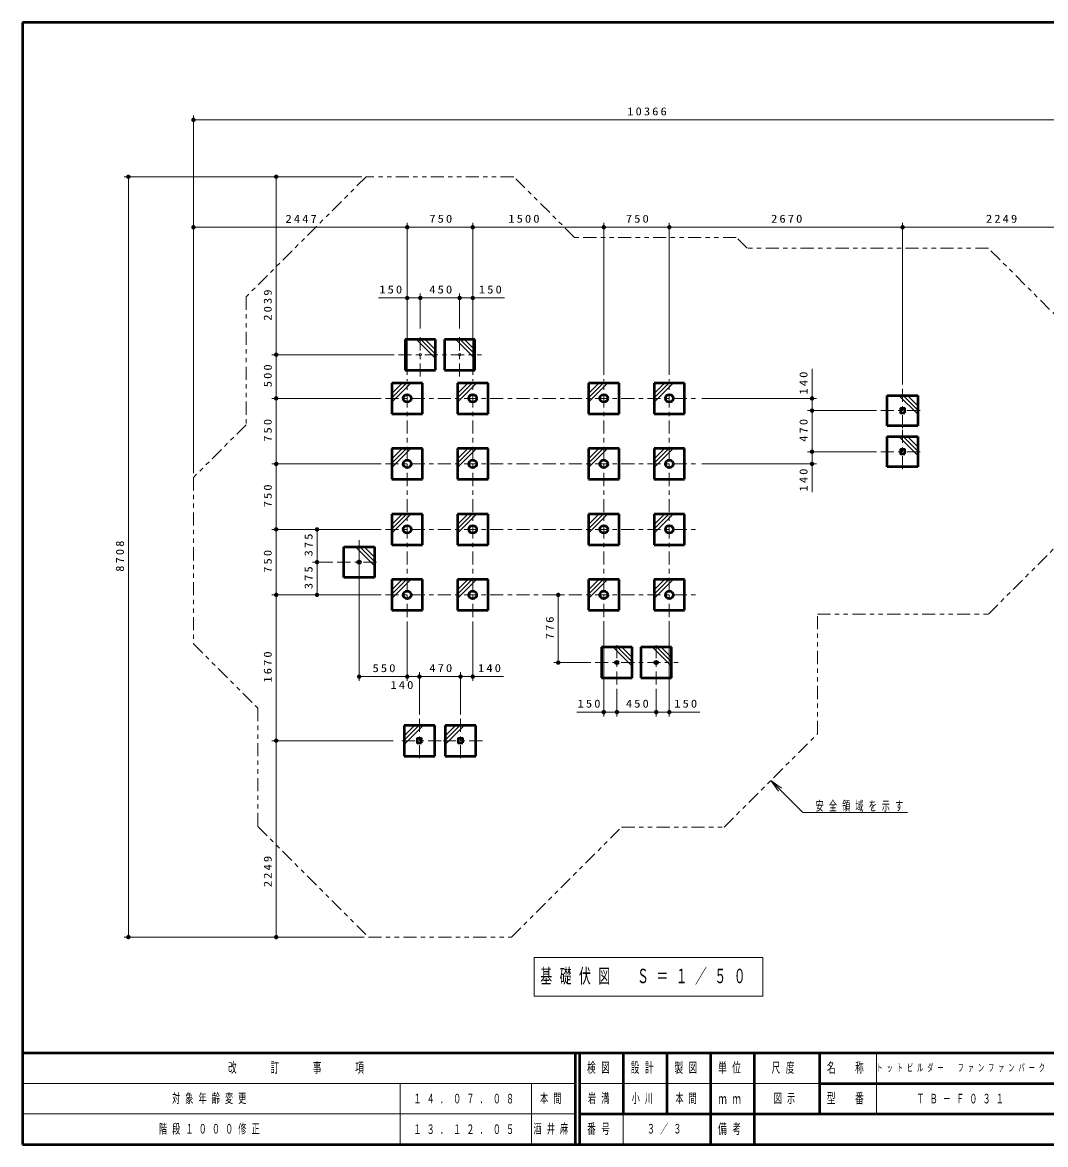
# Model space of a CAD drawing. Units: millimetres on the paper, scale 1:50. Extents: x -365 to 0, y -594 to 257.
# Drawn here: x -365 to -130.8, y -594 to -337 of the extents above; entities that cross this region are included whole.
import ezdxf

# ---------------------------------------------------------------- set-up
doc = ezdxf.new("R2010")
doc.units = ezdxf.units.MM
doc.linetypes.add('USER2', pattern=[6, 3, -1, 1, -1])
doc.linetypes.add('USER3', pattern=[8, 3, -1, 1, -1, 1, -1])
doc.layers.add('LY_1', color=140, linetype='Continuous', lineweight=50)
doc.styles.add('ＭＳ ゴシック', font='')
doc.styles.get('ＭＳ ゴシック').set_extended_font_data('MS Gothic')

# ---------------------------------------------------------------- blocks, each defined once
blk = doc.blocks.new('filled_dot')
at = {"color": 0, "linetype": 'Continuous', "lineweight": -2, "const_width": 1.25}
blk.add_lwpolyline([(-0.625, 0, 1), (0.625, 0, 1)], format="xyb", close=True, dxfattribs=at)

msp = doc.modelspace()

# ---------------------------------------------------------------- linework, layer by layer
at = {"layer": 'LY_1', "color": 7}
for p, q in [((0, -337), (-365, -337)), ((-365, -337), (-365, -594)), ((-365, -573), (0, -573)), ((-365, -594), (0, -594))]:
    msp.add_line(p, q, dxfattribs=at)
at = {"layer": 'LY_1', "color": 7, "lineweight": 13}
for p, q in [((-325.856, -440.203), (-325.856, -358.311)), ((-325.856, -359.311), (-118.536, -359.311)), ((-287.304, -372.337), (-341.741, -372.337)), ((-340.741, -546.489), (-340.741, -372.337)), ((-287.304, -372.337), (-307.913, -372.337)), ((-306.913, -413.109), (-306.913, -372.337)), ((-325.856, -440.203), (-325.856, -382.897)), ((-276.916, -417.672), (-276.916, -382.897)), ((-276.916, -417.672), (-276.916, -382.897)), ((-261.916, -417.672), (-261.916, -382.897)), ((-231.916, -417.672), (-231.916, -382.897)), ((-216.916, -417.672), (-216.916, -382.897)), ((-163.516, -419.909), (-163.516, -382.897)), ((-163.516, -419.909), (-163.516, -382.897)), ((-325.856, -383.897), (-276.916, -383.897)), ((-276.916, -383.897), (-261.916, -383.897)), ((-261.916, -383.897), (-231.916, -383.897)), ((-231.916, -383.897), (-216.916, -383.897)), ((-216.916, -383.897), (-163.516, -383.897)), ((-163.516, -383.897), (-118.536, -383.897)), ((-283.454, -400.109), (-273.916, -400.109)), ((-276.916, -416.667), (-276.916, -399.109)), ((-273.916, -407.109), (-273.916, -399.109)), ((-273.916, -400.109), (-264.916, -400.109)), ((-264.916, -407.109), (-264.916, -399.109)), ((-264.916, -400.109), (-254.65, -400.109)), ((-261.916, -416.667), (-261.916, -399.109)), ((-274.76, -409.609), (-270.416, -413.953)), ((-273.77, -409.609), (-270.416, -412.963)), ((-272.78, -409.609), (-270.416, -411.973)), ((-265.76, -409.609), (-261.416, -413.953)), ((-264.77, -409.609), (-261.416, -412.963)), ((-263.78, -409.609), (-261.416, -411.973)), ((-279.916, -413.109), (-307.913, -413.109)), ((-279.916, -413.109), (-307.913, -413.109)), ((-306.913, -423.109), (-306.913, -413.109)), ((-184.249, -416.364), (-184.249, -425.909)), ((-280.416, -421.973), (-278.052, -419.609)), ((-280.416, -422.963), (-277.062, -419.609)), ((-280.416, -423.953), (-276.072, -419.609)), ((-265.416, -421.973), (-263.052, -419.609)), ((-265.416, -422.963), (-262.062, -419.609)), ((-265.416, -423.953), (-261.072, -419.609)), ((-235.416, -421.973), (-233.052, -419.609)), ((-235.416, -422.963), (-232.062, -419.609)), ((-235.416, -423.953), (-231.072, -419.609)), ((-220.416, -421.973), (-218.052, -419.609)), ((-220.416, -422.963), (-217.062, -419.609)), ((-220.416, -423.953), (-216.072, -419.609)), ((-282.916, -423.109), (-307.913, -423.109)), ((-306.913, -438.109), (-306.913, -423.109)), ((-209.436, -423.109), (-183.249, -423.109)), ((-160.016, -426.753), (-164.36, -422.409)), ((-160.016, -425.763), (-163.37, -422.409)), ((-160.016, -424.773), (-162.38, -422.409)), ((-169.516, -425.909), (-185.249, -425.909)), ((-169.516, -425.909), (-185.249, -425.909)), ((-184.249, -435.309), (-184.249, -425.909)), ((-160.016, -436.153), (-164.36, -431.809)), ((-160.016, -435.163), (-163.37, -431.809)), ((-160.016, -434.173), (-162.38, -431.809)), ((-280.416, -436.973), (-278.052, -434.609)), ((-280.416, -437.963), (-277.062, -434.609)), ((-280.416, -438.953), (-276.072, -434.609)), ((-265.416, -436.973), (-263.052, -434.609)), ((-265.416, -437.963), (-262.062, -434.609)), ((-265.416, -438.953), (-261.072, -434.609)), ((-235.416, -436.973), (-233.052, -434.609)), ((-235.416, -437.963), (-232.062, -434.609)), ((-235.416, -438.953), (-231.072, -434.609)), ((-220.416, -436.973), (-218.052, -434.609)), ((-220.416, -437.963), (-217.062, -434.609)), ((-220.416, -438.953), (-216.072, -434.609)), ((-169.516, -435.309), (-185.249, -435.309)), ((-169.516, -435.309), (-185.249, -435.309)), ((-184.249, -444.574), (-184.249, -435.309)), ((-282.916, -438.109), (-307.913, -438.109)), ((-306.913, -453.109), (-306.913, -438.109)), ((-209.436, -438.109), (-183.249, -438.109)), ((-280.416, -451.973), (-278.052, -449.609)), ((-280.416, -452.963), (-277.062, -449.609)), ((-280.416, -453.953), (-276.072, -449.609)), ((-265.416, -451.973), (-263.052, -449.609)), ((-265.416, -452.963), (-262.062, -449.609)), ((-265.416, -453.953), (-261.072, -449.609)), ((-235.416, -451.973), (-233.052, -449.609)), ((-235.416, -452.963), (-232.062, -449.609)), ((-235.416, -453.953), (-231.072, -449.609)), ((-220.416, -451.973), (-218.052, -449.609)), ((-220.416, -452.963), (-217.062, -449.609)), ((-220.416, -453.953), (-216.072, -449.609)), ((-282.916, -453.109), (-307.913, -453.109)), ((-306.913, -468.109), (-306.913, -453.109)), ((-282.996, -453.109), (-298.568, -453.109)), ((-297.568, -460.609), (-297.568, -453.109)), ((-284.416, -461.453), (-288.76, -457.109)), ((-287.916, -456.609), (-287.916, -487.821)), ((-284.416, -460.463), (-287.77, -457.109)), ((-284.416, -459.473), (-286.78, -457.109)), ((-293.916, -460.609), (-298.568, -460.609)), ((-297.568, -468.109), (-297.568, -460.609)), ((-280.416, -466.973), (-278.052, -464.609)), ((-280.416, -467.963), (-277.062, -464.609)), ((-280.416, -468.953), (-276.072, -464.609)), ((-265.416, -466.973), (-263.052, -464.609)), ((-265.416, -467.963), (-262.062, -464.609)), ((-265.416, -468.953), (-261.072, -464.609)), ((-235.416, -466.973), (-233.052, -464.609)), ((-235.416, -467.963), (-232.062, -464.609)), ((-235.416, -468.953), (-231.072, -464.609)), ((-220.416, -466.973), (-218.052, -464.609)), ((-220.416, -467.963), (-217.062, -464.609)), ((-220.416, -468.953), (-216.072, -464.609)), ((-282.916, -468.109), (-307.913, -468.109)), ((-306.913, -501.509), (-306.913, -468.109)), ((-282.996, -468.109), (-298.568, -468.109)), ((-242.341, -483.619), (-242.341, -468.109)), ((-276.916, -474.174), (-276.916, -487.821)), ((-261.916, -474.174), (-261.916, -487.821)), ((-231.916, -474.099), (-231.916, -495.955)), ((-216.916, -474.099), (-216.916, -495.955)), ((-229.76, -480.119), (-225.416, -484.463)), ((-228.77, -480.119), (-225.416, -483.473)), ((-227.78, -480.119), (-225.416, -482.483)), ((-220.76, -480.119), (-216.416, -484.463)), ((-219.77, -480.119), (-216.416, -483.473)), ((-218.78, -480.119), (-216.416, -482.483)), ((-234.916, -483.619), (-243.341, -483.619)), ((-276.916, -486.821), (-287.916, -486.821)), ((-280.897, -486.821), (-274.116, -486.821)), ((-274.116, -495.509), (-274.116, -485.821)), ((-274.116, -495.509), (-274.116, -485.821)), ((-274.116, -486.821), (-264.716, -486.821)), ((-264.716, -495.509), (-264.716, -485.821)), ((-254.845, -486.821), (-264.716, -486.821)), ((-228.916, -489.619), (-228.916, -495.955)), ((-219.916, -489.619), (-219.916, -495.955)), ((-228.916, -494.955), (-238.065, -494.955)), ((-219.916, -494.955), (-228.916, -494.955)), ((-209.925, -494.955), (-219.916, -494.955)), ((-277.616, -500.373), (-275.252, -498.009)), ((-277.616, -501.363), (-274.262, -498.009)), ((-277.616, -502.353), (-273.272, -498.009)), ((-268.216, -500.373), (-265.852, -498.009)), ((-268.216, -501.363), (-264.862, -498.009)), ((-268.216, -502.353), (-263.872, -498.009)), ((-280.116, -501.509), (-307.913, -501.509)), ((-281.116, -501.509), (-307.913, -501.509)), ((-306.913, -546.489), (-306.913, -501.509)), ((-191.917, -513.095), (-193.685, -510.62)), ((-193.685, -510.62), (-191.21, -512.388)), ((-193.685, -510.62), (-191.563, -512.741)), ((-193.685, -510.62), (-186.379, -517.925)), ((-186.379, -517.925), (-162.408, -517.925)), ((-286.793, -546.489), (-341.741, -546.489)), ((-286.793, -546.489), (-307.913, -546.489)), ((-247.846, -551.184), (-247.846, -559.984)), ((-195.546, -551.184), (-247.846, -551.184)), ((-195.546, -559.984), (-195.546, -551.184)), ((-247.846, -559.984), (-195.546, -559.984)), ((-169.5, -573), (-169.5, -587)), ((-365, -580), (-238.5, -580)), ((-278.5, -580), (-278.5, -594)), ((-248.5, -580), (-248.5, -594)), ((-237.5, -580), (-182.5, -580)), ((-365, -587), (-238.5, -587)), ((-227.5, -587), (-227.5, -594))]:
    msp.add_line(p, q, dxfattribs=at)
at = {"layer": 'LY_1', "color": 7, "linetype": 'USER2', "lineweight": 13}
for p, q in [((-273.916, -418.109), (-273.916, -408.109)), ((-264.916, -418.109), (-264.916, -408.109)), ((-278.916, -413.109), (-259.916, -413.109)), ((-276.916, -473.174), (-276.916, -418.672)), ((-261.916, -473.174), (-261.916, -418.672)), ((-231.916, -473.174), (-231.916, -418.672)), ((-216.916, -473.174), (-216.916, -418.672)), ((-163.516, -420.909), (-163.516, -430.909)), ((-281.916, -423.109), (-210.436, -423.109)), ((-168.516, -425.909), (-158.516, -425.909)), ((-163.516, -430.309), (-163.516, -440.309)), ((-168.516, -435.309), (-158.516, -435.309)), ((-281.916, -438.109), (-210.436, -438.109)), ((-281.916, -453.109), (-210.436, -453.109)), ((-287.916, -455.609), (-287.916, -465.609)), ((-292.916, -460.609), (-282.916, -460.609)), ((-281.916, -468.109), (-210.436, -468.109)), ((-228.916, -488.619), (-228.916, -478.619)), ((-219.916, -488.619), (-219.916, -478.619)), ((-233.916, -483.619), (-214.916, -483.619)), ((-274.116, -496.509), (-274.116, -506.509)), ((-264.716, -496.509), (-264.716, -506.509)), ((-269.116, -501.509), (-279.116, -501.509)), ((-259.716, -501.509), (-269.716, -501.509))]:
    msp.add_line(p, q, dxfattribs=at)
at = {"layer": 'LY_1'}
for p, q in [((-277.416, -409.609), (-277.416, -416.609)), ((-270.416, -409.609), (-277.416, -409.609)), ((-270.416, -416.609), (-270.416, -409.609)), ((-268.416, -409.609), (-268.416, -416.609)), ((-261.416, -409.609), (-268.416, -409.609)), ((-261.416, -416.609), (-261.416, -409.609)), ((-277.416, -416.609), (-270.416, -416.609)), ((-268.416, -416.609), (-261.416, -416.609)), ((-280.416, -419.609), (-280.416, -426.609)), ((-273.416, -419.609), (-280.416, -419.609)), ((-273.416, -426.609), (-273.416, -419.609)), ((-265.416, -419.609), (-265.416, -426.609)), ((-258.416, -419.609), (-265.416, -419.609)), ((-258.416, -426.609), (-258.416, -419.609)), ((-235.416, -419.609), (-235.416, -426.609)), ((-228.416, -419.609), (-235.416, -419.609)), ((-228.416, -426.609), (-228.416, -419.609)), ((-220.416, -419.609), (-220.416, -426.609)), ((-213.416, -419.609), (-220.416, -419.609)), ((-213.416, -426.609), (-213.416, -419.609)), ((-167.016, -429.409), (-167.016, -422.409)), ((-167.016, -422.409), (-160.016, -422.409)), ((-160.016, -422.409), (-160.016, -429.409)), ((-280.416, -426.609), (-273.416, -426.609)), ((-265.416, -426.609), (-258.416, -426.609)), ((-235.416, -426.609), (-228.416, -426.609)), ((-220.416, -426.609), (-213.416, -426.609)), ((-160.016, -429.409), (-167.016, -429.409)), ((-167.016, -438.809), (-167.016, -431.809)), ((-167.016, -431.809), (-160.016, -431.809)), ((-160.016, -431.809), (-160.016, -438.809)), ((-280.416, -434.609), (-280.416, -441.609)), ((-273.416, -434.609), (-280.416, -434.609)), ((-273.416, -441.609), (-273.416, -434.609)), ((-265.416, -434.609), (-265.416, -441.609)), ((-258.416, -434.609), (-265.416, -434.609)), ((-258.416, -441.609), (-258.416, -434.609)), ((-235.416, -434.609), (-235.416, -441.609)), ((-228.416, -434.609), (-235.416, -434.609)), ((-228.416, -441.609), (-228.416, -434.609)), ((-220.416, -434.609), (-220.416, -441.609)), ((-213.416, -434.609), (-220.416, -434.609)), ((-213.416, -441.609), (-213.416, -434.609)), ((-160.016, -438.809), (-167.016, -438.809)), ((-280.416, -441.609), (-273.416, -441.609)), ((-265.416, -441.609), (-258.416, -441.609)), ((-235.416, -441.609), (-228.416, -441.609)), ((-220.416, -441.609), (-213.416, -441.609)), ((-280.416, -449.609), (-280.416, -456.609)), ((-273.416, -449.609), (-280.416, -449.609)), ((-273.416, -456.609), (-273.416, -449.609)), ((-265.416, -449.609), (-265.416, -456.609)), ((-258.416, -449.609), (-265.416, -449.609)), ((-258.416, -456.609), (-258.416, -449.609)), ((-235.416, -449.609), (-235.416, -456.609)), ((-228.416, -449.609), (-235.416, -449.609)), ((-228.416, -456.609), (-228.416, -449.609)), ((-220.416, -449.609), (-220.416, -456.609)), ((-213.416, -449.609), (-220.416, -449.609)), ((-213.416, -456.609), (-213.416, -449.609)), ((-291.416, -464.109), (-291.416, -457.109)), ((-291.416, -457.109), (-284.416, -457.109)), ((-284.416, -457.109), (-284.416, -464.109)), ((-280.416, -456.609), (-273.416, -456.609)), ((-265.416, -456.609), (-258.416, -456.609)), ((-235.416, -456.609), (-228.416, -456.609)), ((-220.416, -456.609), (-213.416, -456.609)), ((-284.416, -464.109), (-291.416, -464.109)), ((-280.416, -464.609), (-280.416, -471.609)), ((-273.416, -464.609), (-280.416, -464.609)), ((-273.416, -471.609), (-273.416, -464.609)), ((-265.416, -464.609), (-265.416, -471.609)), ((-258.416, -464.609), (-265.416, -464.609)), ((-258.416, -471.609), (-258.416, -464.609)), ((-235.416, -464.609), (-235.416, -471.609)), ((-228.416, -464.609), (-235.416, -464.609)), ((-228.416, -471.609), (-228.416, -464.609)), ((-220.416, -464.609), (-220.416, -471.609)), ((-213.416, -464.609), (-220.416, -464.609)), ((-213.416, -471.609), (-213.416, -464.609)), ((-280.416, -471.609), (-273.416, -471.609)), ((-265.416, -471.609), (-258.416, -471.609)), ((-235.416, -471.609), (-228.416, -471.609)), ((-220.416, -471.609), (-213.416, -471.609)), ((-232.416, -480.119), (-232.416, -487.119)), ((-225.416, -480.119), (-232.416, -480.119)), ((-225.416, -487.119), (-225.416, -480.119)), ((-223.416, -480.119), (-223.416, -487.119)), ((-216.416, -480.119), (-223.416, -480.119)), ((-216.416, -487.119), (-216.416, -480.119)), ((-232.416, -487.119), (-225.416, -487.119)), ((-223.416, -487.119), (-216.416, -487.119)), ((-277.616, -498.009), (-277.616, -505.009)), ((-270.616, -498.009), (-277.616, -498.009)), ((-270.616, -505.009), (-270.616, -498.009)), ((-268.216, -498.009), (-268.216, -505.009)), ((-261.216, -498.009), (-268.216, -498.009)), ((-261.216, -505.009), (-261.216, -498.009)), ((-277.616, -505.009), (-270.616, -505.009)), ((-268.216, -505.009), (-261.216, -505.009)), ((-238.5, -573), (-238.5, -594)), ((-237.5, -573), (-237.5, -594)), ((-227.5, -573), (-227.5, -587)), ((-217.5, -573), (-217.5, -587)), ((-207.5, -573), (-207.5, -594)), ((-197.5, -573), (-197.5, -587)), ((-182.5, -573), (-182.5, -587)), ((-182.5, -580), (-70, -580)), ((-237.5, -587), (0, -587)), ((-197.5, -587), (-197.5, -594))]:
    msp.add_line(p, q, dxfattribs=at)
at = {"layer": 'LY_1', "color": 7, "linetype": 'USER3', "lineweight": 13}
msp.add_lwpolyline([(-118.536, -447.187), (-118.536, -414.032), (-143.858, -388.709), (-199.131, -388.709), (-201.622, -386.218), (-238.646, -386.218), (-252.527, -372.337), (-286.304, -372.337), (-313.807, -399.84), (-313.807, -429.153), (-325.856, -441.203), (-325.856, -479.314), (-311.116, -494.055), (-311.116, -521.167), (-285.793, -546.489), (-253.038, -546.489), (-227.835, -521.286), (-204.351, -521.286), (-183.019, -499.954), (-183.019, -472.509), (-143.858, -472.509)], close=True, dxfattribs=at)
at = {"layer": 'LY_1'}
for points in [[(-163.016, -426.409), (-163.016, -425.409), (-164.016, -425.409), (-164.016, -426.409)], [(-163.016, -435.809), (-163.016, -434.809), (-164.016, -434.809), (-164.016, -435.809)], [(-273.616, -502.009), (-273.616, -501.009), (-274.616, -501.009), (-274.616, -502.009)], [(-264.216, -502.009), (-264.216, -501.009), (-265.216, -501.009), (-265.216, -502.009)]]:
    msp.add_lwpolyline(points, close=True, dxfattribs=at)
at = {"layer": 'LY_1', "color": 7, "lineweight": 13}
for centre in [(-273.916, -413.109), (-264.916, -413.109)]:
    msp.add_circle(centre, 0.272, dxfattribs=at)
at = {"layer": 'LY_1'}
for centre, radius in [((-276.916, -423.109), 0.891), ((-261.916, -423.109), 0.891), ((-231.916, -423.109), 0.891), ((-216.916, -423.109), 0.891), ((-276.916, -438.109), 0.891), ((-261.916, -438.109), 0.891), ((-231.916, -438.109), 0.891), ((-216.916, -438.109), 0.891), ((-276.916, -453.109), 0.891), ((-261.916, -453.109), 0.891), ((-231.916, -453.109), 0.891), ((-216.916, -453.109), 0.891), ((-287.916, -460.609), 0.34), ((-276.916, -468.109), 0.891), ((-261.916, -468.109), 0.891), ((-231.916, -468.109), 0.891), ((-216.916, -468.109), 0.891), ((-228.916, -483.619), 0.34), ((-219.916, -483.619), 0.34)]:
    msp.add_circle(centre, radius, dxfattribs=at)

# ---------------------------------------------------------------- block references
at = {"layer": 'LY_1', "color": 7, "lineweight": 13, "xscale": 0.4, "yscale": 0.4}
for p in [(-325.856, -359.311), (-325.856, -383.897), (-276.916, -383.897), (-261.916, -383.897), (-231.916, -383.897), (-216.916, -383.897), (-163.516, -383.897), (-276.916, -400.109), (-273.916, -400.109), (-264.916, -400.109), (-287.916, -486.821), (-276.916, -486.821), (-274.116, -486.821), (-264.716, -486.821), (-231.916, -494.955), (-228.916, -494.955), (-219.916, -494.955)]:
    msp.add_blockref('filled_dot', p, dxfattribs=at)
for p, rotation in [((-340.741, -372.337), 270), ((-306.913, -372.337), 270), ((-276.916, -383.897), 180), ((-261.916, -383.897), 180), ((-231.916, -383.897), 180), ((-216.916, -383.897), 180), ((-163.516, -383.897), 180), ((-273.916, -400.109), 180), ((-264.916, -400.109), 180), ((-261.916, -400.109), 180), ((-306.913, -413.109), 90), ((-306.913, -413.109), 270), ((-306.913, -423.109), 90), ((-306.913, -423.109), 270), ((-184.249, -423.109), 270), ((-184.249, -425.909), 270), ((-184.249, -425.909), 90), ((-184.249, -435.309), 270), ((-184.249, -435.309), 90), ((-306.913, -438.109), 90), ((-306.913, -438.109), 270), ((-184.249, -438.109), 90), ((-306.913, -453.109), 90), ((-306.913, -453.109), 270), ((-297.568, -453.109), 270), ((-297.568, -460.609), 90), ((-297.568, -460.609), 270), ((-306.913, -468.109), 90), ((-306.913, -468.109), 270), ((-297.568, -468.109), 90), ((-242.341, -468.109), 270), ((-242.341, -483.619), 90), ((-276.916, -486.821), 180), ((-274.116, -486.821), 180), ((-264.716, -486.821), 180), ((-261.916, -486.821), 180), ((-228.916, -494.955), 180), ((-219.916, -494.955), 180), ((-216.916, -494.955), 180), ((-306.913, -501.509), 270), ((-306.913, -501.509), 90), ((-340.741, -546.489), 90), ((-306.913, -546.489), 90)]:
    msp.add_blockref('filled_dot', p, dxfattribs=dict(at, rotation=rotation))

# ---------------------------------------------------------------- texts
at = {"layer": 'LY_1', "color": 7, "style": 'ＭＳ ゴシック'}
for s, insert, char_height, attachment_point in [('\\T1.33;\\W1.15;10366', (-221.785, -358.311), 1.833, 8), ('\\T1.33;\\W1.15;2447', (-300.969, -382.897), 1.833, 8), ('\\T1.33;\\W1.15;750', (-269, -382.897), 1.833, 8), ('\\T1.33;\\W1.15;1500', (-249.961, -382.897), 1.833, 8), ('\\T1.33;\\W1.15;750', (-224, -382.897), 1.833, 8), ('\\T1.33;\\W1.15;2670', (-189.806, -382.897), 1.833, 8), ('\\T1.33;\\W1.15;2249', (-140.609, -382.897), 1.833, 8), ('\\T1.33;\\W1.15;150', (-280.454, -399.109), 1.833, 8), ('\\T1.33;\\W1.15;450', (-269, -399.109), 1.833, 8), ('\\T1.33;\\W1.15;150', (-257.65, -399.109), 1.833, 8), ('\\T1.33;\\W1.15;550', (-282, -485.821), 1.833, 8), ('\\T1.33;\\W1.15;470', (-269, -485.821), 1.833, 8), ('\\T1.33;\\W1.15;140', (-257.845, -485.821), 1.833, 8), ('\\T1.33;\\W1.15;140', (-277.897, -487.821), 1.833, 2), ('\\T1.33;\\W1.15;150', (-235.065, -493.955), 1.833, 8), ('\\T1.33;\\W1.15;450', (-224, -493.955), 1.833, 8), ('\\T1.33;\\W1.15;150', (-212.925, -493.955), 1.833, 8), ('\\T1.64;\\W0.6;安全領域を示す', (-183.408, -517.775), 2.199, 7), ('\\T1.64;\\W0.6;基礎伏図\u3000Ｓ＝１／５０', (-246.446, -555.584), 3.299, 4), ('\\T1.64;\\W0.6;改\u3000\u3000訂\u3000\u3000事\u3000\u3000項', (-301.75, -576.5), 2.346, 5), ('\\T1.64;\\W0.6;検図', (-232.5, -576.5), 2.346, 5), ('\\T1.64;\\W0.6;設計', (-222.5, -576.5), 2.346, 5), ('\\T1.64;\\W0.6;製図', (-212.5, -576.5), 2.346, 5), ('\\T1.64;\\W0.6;単位', (-202.5, -576.5), 2.346, 5), ('\\T1.64;\\W0.6;尺度', (-190.25, -576.5), 2.346, 5), ('\\T1.64;\\W0.6;名\u3000称', (-176, -576.5), 2.346, 5), ('\\T1.64;\\W0.6;トットビルダー\u3000ファンファンパーク', (-149.75, -576.5), 1.686, 5), ('\\T1.64;\\W0.6;対象年齢変更', (-330.75, -583.5), 2.199, 4), ('\\T1.64;\\W0.6;１４．０７．０８', (-275.5, -583.5), 2.199, 4), ('\\T1.64;\\W0.6;本間', (-246.5, -583.5), 2.199, 4), ('\\T1.64;\\W0.6;岩満', (-232.5, -583.5), 2.199, 5), ('\\T1.64;\\W0.6;小川', (-222.5, -583.5), 2.199, 5), ('\\T1.64;\\W0.6;本間', (-212.5, -583.5), 2.199, 5), ('\\T1.64;\\W0.6;ｍｍ', (-202.5, -583.5), 2.346, 5), ('\\T1.64;\\W0.6;図示', (-193, -583.5), 2.199, 4), ('\\T1.64;\\W0.6;型\u3000番', (-176, -583.5), 2.346, 5), ('\\T1.64;\\W0.6;ＴＢ－Ｆ０３１', (-149.75, -583.5), 2.199, 5), ('\\T1.64;\\W0.6;階段１０００修正', (-333.75, -590.5), 2.199, 4), ('\\T1.64;\\W0.6;１３．１２．０５', (-275.5, -590.5), 2.199, 4), ('\\T1.64;\\W0.6;酒井麻', (-248, -590.5), 2.199, 4), ('\\T1.64;\\W0.6;番号', (-232.5, -590.5), 2.346, 5), ('\\T1.64;\\W0.6;３／３', (-217.5, -590.5), 2.199, 5), ('\\T1.64;\\W0.6;備考', (-202.5, -590.5), 2.346, 5)]:
    msp.add_mtext(s, dxfattribs=dict(at, insert=insert, char_height=char_height, attachment_point=attachment_point))
at = {"layer": 'LY_1', "color": 7, "char_height": 1.833, "attachment_point": 8, "rotation": 90, "style": 'ＭＳ ゴシック'}
for s, insert in [('\\T1.33;\\W1.15;2039', (-307.913, -401.498)), ('\\T1.33;\\W1.15;500', (-307.913, -417.692)), ('\\T1.33;\\W1.15;140', (-185.249, -419.364)), ('\\T1.33;\\W1.15;750', (-307.913, -430.194)), ('\\T1.33;\\W1.15;470', (-185.249, -430.194)), ('\\T1.33;\\W1.15;140', (-185.249, -441.574)), ('\\T1.33;\\W1.15;750', (-307.913, -445.194)), ('\\T1.33;\\W1.15;375', (-298.568, -456.442)), ('\\T1.33;\\W1.15;8708', (-341.741, -459.004)), ('\\T1.33;\\W1.15;750', (-307.913, -460.194)), ('\\T1.33;\\W1.15;375', (-298.568, -463.942)), ('\\T1.33;\\W1.15;776', (-243.341, -475.447)), ('\\T1.33;\\W1.15;1670', (-307.913, -484.386)), ('\\T1.33;\\W1.15;2249', (-307.913, -531.229))]:
    msp.add_mtext(s, dxfattribs=dict(at, insert=insert))

doc.saveas('drawing.dxf')
